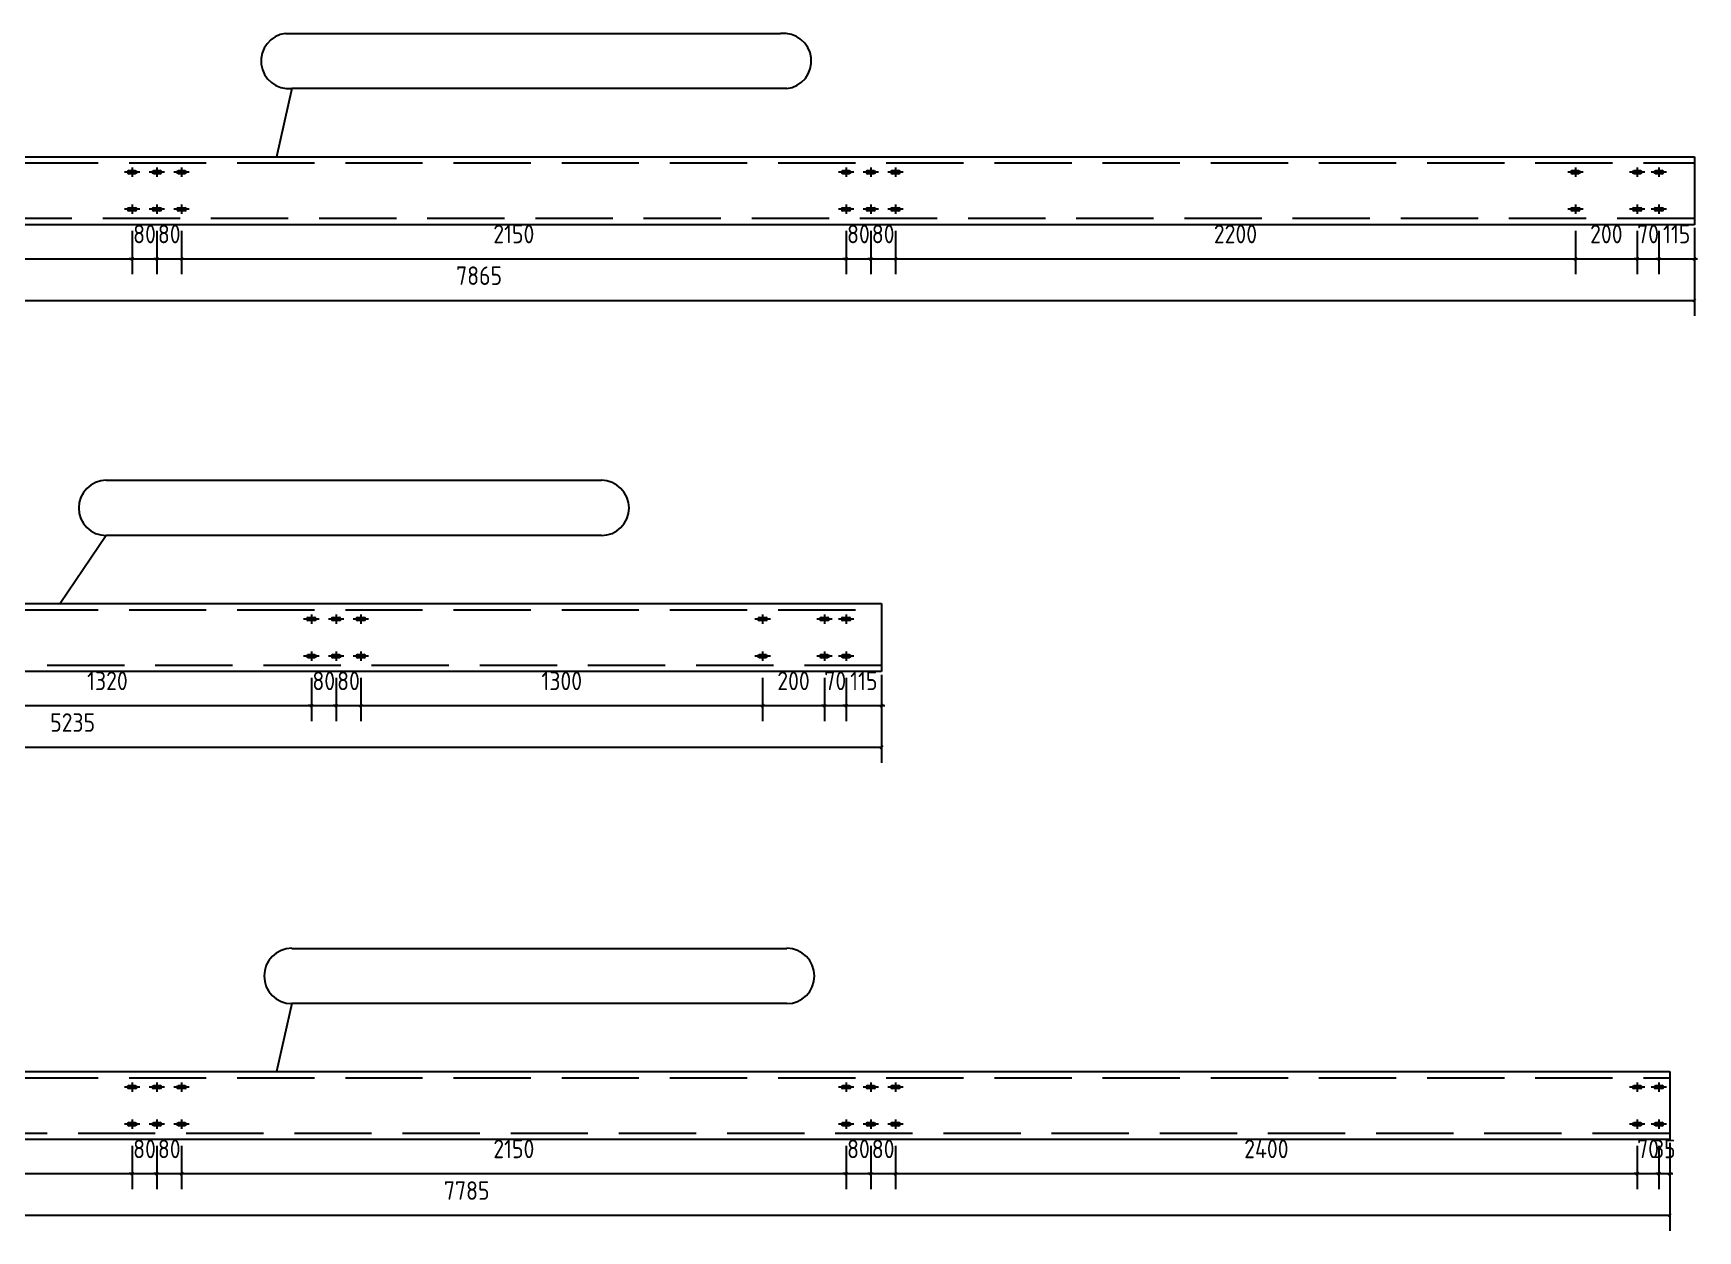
# Model space of a CAD drawing. Extents: x 533809 to 747315, y -17138 to 180511.
# Drawn here: x 643487 to 648873, y 58399 to 62274 of the extents above; entities that cross this region are included whole.
import ezdxf

# ---------------------------------------------------------------- set-up
doc = ezdxf.new("R2010")
doc.units = 0
doc.header["$LTSCALE"] = 1000
doc.header["$MEASUREMENT"] = 0
doc.linetypes.add('DASH', pattern=[0.35, 0.25, -0.1])
doc.layers.add('AXIS', color=3, linetype='Continuous')
doc.styles.get("Standard").update_dxf_attribs({"font": 'gbenor.shx', "bigfont": 'gbcbig.shx'})
doc.dimstyles.get("Standard").update_dxf_attribs({"dimscale": 100, "dimtxt": 3.5, "dimasz": 1, "dimexe": 2.5, "dimexo": 3, "dimgap": 1.5, "dimtad": 1, "dimdec": 0, "dimzin": 0, "dimdsep": 46, "dimtxsty": 'Standard', "dimblk": 'ARCHTICK', "dimcen": 0.09, "dimadec": 0, "dimazin": 0, "dimtfac": 1, "dimtdec": 0, "dimtix": 1, "dimtmove": 2, "dimatfit": 3, "dimfxl": 1, "dimtolj": 1, "dimtzin": 0, "dimarcsym": 0})

# ---------------------------------------------------------------- blocks, each defined once
blk = doc.blocks.new('_ArchTick')
at = {"color": 0, "linetype": 'ByBlock', "const_width": 0.4}
blk.add_lwpolyline([(-0.5, -0.5), (0.5, 0.5)], dxfattribs=at)
blk = doc.blocks.new('*D1714')
at = {"layer": 'AXIS', "color": 3, "lineweight": -2}
for p, q in [((641607.3, 61634.6), (641607.3, 61494.6)), ((643807.3, 61634.6), (643807.3, 61494.6)), ((641607.3, 61544.6), (643807.3, 61544.6))]:
    blk.add_line(p, q, dxfattribs=at)
at = {"layer": 'Defpoints', "color": 0}
for p in [(641607.3, 61644.6), (643807.3, 61644.6), (643807.3, 61544.6)]:
    blk.add_point(p, dxfattribs=at)
at = {"layer": 'AXIS', "color": 3, "lineweight": -2, "xscale": 10, "yscale": 10, "zscale": 10, "rotation": 180}
blk.add_blockref('_ArchTick', (641607.3, 61544.6), dxfattribs=at)
at = {"layer": 'AXIS', "color": 3, "lineweight": -2, "xscale": 10, "yscale": 10, "zscale": 10}
blk.add_blockref('_ArchTick', (643807.3, 61544.6), dxfattribs=at)
at = {"layer": 'AXIS', "color": 0, "insert": (642707.3, 61624.6), "char_height": 60, "attachment_point": 5}
blk.add_mtext('\\A1;2200', dxfattribs=at)
blk = doc.blocks.new('*D1715')
at = {"layer": 'AXIS', "color": 3, "lineweight": -2}
for p, q in [((643807.3, 61634.6), (643807.3, 61494.6)), ((643887.3, 61634.6), (643887.3, 61494.6)), ((643807.3, 61544.6), (643797.3, 61544.6)), ((643807.3, 61544.6), (643887.3, 61544.6)), ((643887.3, 61544.6), (643897.3, 61544.6))]:
    blk.add_line(p, q, dxfattribs=at)
at = {"layer": 'Defpoints', "color": 0}
for p in [(643807.3, 61644.6), (643887.3, 61644.6), (643887.3, 61544.6)]:
    blk.add_point(p, dxfattribs=at)
at = {"layer": 'AXIS', "color": 3, "lineweight": -2, "xscale": 10, "yscale": 10, "zscale": 10}
blk.add_blockref('_ArchTick', (643807.3, 61544.6), dxfattribs=at)
at = {"layer": 'AXIS', "color": 3, "lineweight": -2, "xscale": 10, "yscale": 10, "zscale": 10, "rotation": 180}
blk.add_blockref('_ArchTick', (643887.3, 61544.6), dxfattribs=at)
at = {"layer": 'AXIS', "color": 0, "insert": (643847.3, 61624.6), "char_height": 60, "attachment_point": 5}
blk.add_mtext('\\A1;80', dxfattribs=at)
blk = doc.blocks.new('*D1716')
at = {"layer": 'AXIS', "color": 3, "lineweight": -2}
for p, q in [((643887.3, 61634.6), (643887.3, 61494.6)), ((643967.3, 61634.6), (643967.3, 61494.6)), ((643887.3, 61544.6), (643877.3, 61544.6)), ((643887.3, 61544.6), (643967.3, 61544.6)), ((643967.3, 61544.6), (643977.3, 61544.6))]:
    blk.add_line(p, q, dxfattribs=at)
at = {"layer": 'Defpoints', "color": 0}
for p in [(643887.3, 61644.6), (643967.3, 61644.6), (643967.3, 61544.6)]:
    blk.add_point(p, dxfattribs=at)
at = {"layer": 'AXIS', "color": 3, "lineweight": -2, "xscale": 10, "yscale": 10, "zscale": 10}
blk.add_blockref('_ArchTick', (643887.3, 61544.6), dxfattribs=at)
at = {"layer": 'AXIS', "color": 3, "lineweight": -2, "xscale": 10, "yscale": 10, "zscale": 10, "rotation": 180}
blk.add_blockref('_ArchTick', (643967.3, 61544.6), dxfattribs=at)
at = {"layer": 'AXIS', "color": 0, "insert": (643927.3, 61624.6), "char_height": 60, "attachment_point": 5}
blk.add_mtext('\\A1;80', dxfattribs=at)
blk = doc.blocks.new('*D1717')
at = {"layer": 'AXIS', "color": 3, "lineweight": -2}
for p, q in [((643967.3, 61624.6), (643967.3, 61494.6)), ((646117.3, 61624.6), (646117.3, 61494.6)), ((643967.3, 61544.6), (646117.3, 61544.6))]:
    blk.add_line(p, q, dxfattribs=at)
at = {"layer": 'Defpoints', "color": 0}
for p in [(643967.3, 61634.6), (646117.3, 61634.6), (646117.3, 61544.6)]:
    blk.add_point(p, dxfattribs=at)
at = {"layer": 'AXIS', "color": 3, "lineweight": -2, "xscale": 10, "yscale": 10, "zscale": 10, "rotation": 180}
blk.add_blockref('_ArchTick', (643967.3, 61544.6), dxfattribs=at)
at = {"layer": 'AXIS', "color": 3, "lineweight": -2, "xscale": 10, "yscale": 10, "zscale": 10}
blk.add_blockref('_ArchTick', (646117.3, 61544.6), dxfattribs=at)
at = {"layer": 'AXIS', "color": 0, "insert": (645042.3, 61624.6), "char_height": 60, "attachment_point": 5}
blk.add_mtext('\\A1;2150', dxfattribs=at)
blk = doc.blocks.new('*D1718')
at = {"layer": 'AXIS', "color": 3, "lineweight": -2}
for p, q in [((646117.3, 61634.6), (646117.3, 61494.6)), ((646197.3, 61634.6), (646197.3, 61494.6)), ((646117.3, 61544.6), (646107.3, 61544.6)), ((646117.3, 61544.6), (646197.3, 61544.6)), ((646197.3, 61544.6), (646207.3, 61544.6))]:
    blk.add_line(p, q, dxfattribs=at)
at = {"layer": 'Defpoints', "color": 0}
for p in [(646117.3, 61644.6), (646197.3, 61644.6), (646197.3, 61544.6)]:
    blk.add_point(p, dxfattribs=at)
at = {"layer": 'AXIS', "color": 3, "lineweight": -2, "xscale": 10, "yscale": 10, "zscale": 10}
blk.add_blockref('_ArchTick', (646117.3, 61544.6), dxfattribs=at)
at = {"layer": 'AXIS', "color": 3, "lineweight": -2, "xscale": 10, "yscale": 10, "zscale": 10, "rotation": 180}
blk.add_blockref('_ArchTick', (646197.3, 61544.6), dxfattribs=at)
at = {"layer": 'AXIS', "color": 0, "insert": (646157.3, 61624.6), "char_height": 60, "attachment_point": 5}
blk.add_mtext('\\A1;80', dxfattribs=at)
blk = doc.blocks.new('*D1719')
at = {"layer": 'AXIS', "color": 3, "lineweight": -2}
for p, q in [((646197.3, 61634.6), (646197.3, 61494.6)), ((646277.3, 61634.6), (646277.3, 61494.6)), ((646197.3, 61544.6), (646187.3, 61544.6)), ((646197.3, 61544.6), (646277.3, 61544.6)), ((646277.3, 61544.6), (646287.3, 61544.6))]:
    blk.add_line(p, q, dxfattribs=at)
at = {"layer": 'Defpoints', "color": 0}
for p in [(646197.3, 61644.6), (646277.3, 61644.6), (646277.3, 61544.6)]:
    blk.add_point(p, dxfattribs=at)
at = {"layer": 'AXIS', "color": 3, "lineweight": -2, "xscale": 10, "yscale": 10, "zscale": 10}
blk.add_blockref('_ArchTick', (646197.3, 61544.6), dxfattribs=at)
at = {"layer": 'AXIS', "color": 3, "lineweight": -2, "xscale": 10, "yscale": 10, "zscale": 10, "rotation": 180}
blk.add_blockref('_ArchTick', (646277.3, 61544.6), dxfattribs=at)
at = {"layer": 'AXIS', "color": 0, "insert": (646237.3, 61624.6), "char_height": 60, "attachment_point": 5}
blk.add_mtext('\\A1;80', dxfattribs=at)
blk = doc.blocks.new('*D1720')
at = {"layer": 'AXIS', "color": 3, "lineweight": -2}
for p, q in [((646277.3, 61634.6), (646277.3, 61494.6)), ((648477.3, 61634.6), (648477.3, 61494.6)), ((646277.3, 61544.6), (648477.3, 61544.6))]:
    blk.add_line(p, q, dxfattribs=at)
at = {"layer": 'Defpoints', "color": 0}
for p in [(646277.3, 61644.6), (648477.3, 61644.6), (648477.3, 61544.6)]:
    blk.add_point(p, dxfattribs=at)
at = {"layer": 'AXIS', "color": 3, "lineweight": -2, "xscale": 10, "yscale": 10, "zscale": 10, "rotation": 180}
blk.add_blockref('_ArchTick', (646277.3, 61544.6), dxfattribs=at)
at = {"layer": 'AXIS', "color": 3, "lineweight": -2, "xscale": 10, "yscale": 10, "zscale": 10}
blk.add_blockref('_ArchTick', (648477.3, 61544.6), dxfattribs=at)
at = {"layer": 'AXIS', "color": 0, "insert": (647377.3, 61624.6), "char_height": 60, "attachment_point": 5}
blk.add_mtext('\\A1;2200', dxfattribs=at)
blk = doc.blocks.new('*D1721')
at = {"layer": 'AXIS', "color": 3, "lineweight": -2}
for p, q in [((648477.3, 61634.6), (648477.3, 61494.6)), ((648677.3, 61634.6), (648677.3, 61494.6)), ((648477.3, 61544.6), (648677.3, 61544.6))]:
    blk.add_line(p, q, dxfattribs=at)
at = {"layer": 'Defpoints', "color": 0}
for p in [(648477.3, 61644.6), (648677.3, 61644.6), (648677.3, 61544.6)]:
    blk.add_point(p, dxfattribs=at)
at = {"layer": 'AXIS', "color": 3, "lineweight": -2, "xscale": 10, "yscale": 10, "zscale": 10, "rotation": 180}
blk.add_blockref('_ArchTick', (648477.3, 61544.6), dxfattribs=at)
at = {"layer": 'AXIS', "color": 3, "lineweight": -2, "xscale": 10, "yscale": 10, "zscale": 10}
blk.add_blockref('_ArchTick', (648677.3, 61544.6), dxfattribs=at)
at = {"layer": 'AXIS', "color": 0, "insert": (648577.3, 61624.6), "char_height": 60, "attachment_point": 5}
blk.add_mtext('\\A1;200', dxfattribs=at)
blk = doc.blocks.new('*D1722')
at = {"layer": 'AXIS', "color": 3, "lineweight": -2}
for p, q in [((648677.3, 61634.6), (648677.3, 61494.6)), ((648747.3, 61634.6), (648747.3, 61494.6)), ((648677.3, 61544.6), (648667.3, 61544.6)), ((648677.3, 61544.6), (648747.3, 61544.6)), ((648747.3, 61544.6), (648757.3, 61544.6))]:
    blk.add_line(p, q, dxfattribs=at)
at = {"layer": 'Defpoints', "color": 0}
for p in [(648677.3, 61644.6), (648747.3, 61644.6), (648747.3, 61544.6)]:
    blk.add_point(p, dxfattribs=at)
at = {"layer": 'AXIS', "color": 3, "lineweight": -2, "xscale": 10, "yscale": 10, "zscale": 10}
blk.add_blockref('_ArchTick', (648677.3, 61544.6), dxfattribs=at)
at = {"layer": 'AXIS', "color": 3, "lineweight": -2, "xscale": 10, "yscale": 10, "zscale": 10, "rotation": 180}
blk.add_blockref('_ArchTick', (648747.3, 61544.6), dxfattribs=at)
at = {"layer": 'AXIS', "color": 0, "insert": (648712.3, 61624.6), "char_height": 60, "attachment_point": 5}
blk.add_mtext('\\A1;70', dxfattribs=at)
blk = doc.blocks.new('*D1723')
at = {"layer": 'AXIS', "color": 3, "lineweight": -2}
for p, q in [((648747.3, 61634.6), (648747.3, 61494.6)), ((648862.3, 61634.6), (648862.3, 61494.6)), ((648747.3, 61544.6), (648737.3, 61544.6)), ((648747.3, 61544.6), (648862.3, 61544.6)), ((648862.3, 61544.6), (648872.3, 61544.6))]:
    blk.add_line(p, q, dxfattribs=at)
at = {"layer": 'Defpoints', "color": 0}
for p in [(648747.3, 61644.6), (648862.3, 61644.6), (648862.3, 61544.6)]:
    blk.add_point(p, dxfattribs=at)
at = {"layer": 'AXIS', "color": 3, "lineweight": -2, "xscale": 10, "yscale": 10, "zscale": 10}
blk.add_blockref('_ArchTick', (648747.3, 61544.6), dxfattribs=at)
at = {"layer": 'AXIS', "color": 3, "lineweight": -2, "xscale": 10, "yscale": 10, "zscale": 10, "rotation": 180}
blk.add_blockref('_ArchTick', (648862.3, 61544.6), dxfattribs=at)
at = {"layer": 'AXIS', "color": 0, "insert": (648804.8, 61624.6), "char_height": 60, "attachment_point": 5}
blk.add_mtext('\\A1;115', dxfattribs=at)
blk = doc.blocks.new('*D1745')
at = {"layer": 'AXIS', "color": 3, "lineweight": -2}
for p, q in [((640997.3, 61644.6), (640997.3, 61359.8)), ((648862.3, 61644.6), (648862.3, 61359.8)), ((640997.3, 61409.8), (648862.3, 61409.8))]:
    blk.add_line(p, q, dxfattribs=at)
at = {"layer": 'Defpoints', "color": 0}
for p in [(640997.3, 61654.6), (648862.3, 61654.6), (648862.3, 61409.8)]:
    blk.add_point(p, dxfattribs=at)
at = {"layer": 'AXIS', "color": 3, "lineweight": -2, "xscale": 10, "yscale": 10, "zscale": 10, "rotation": 180}
blk.add_blockref('_ArchTick', (640997.3, 61409.8), dxfattribs=at)
at = {"layer": 'AXIS', "color": 3, "lineweight": -2, "xscale": 10, "yscale": 10, "zscale": 10}
blk.add_blockref('_ArchTick', (648862.3, 61409.8), dxfattribs=at)
at = {"layer": 'AXIS', "color": 0, "insert": (644929.8, 61489.8), "char_height": 60, "attachment_point": 5}
blk.add_mtext('\\A1;7865', dxfattribs=at)
blk = doc.blocks.new('*D1731')
at = {"layer": 'AXIS', "color": 3, "lineweight": -2}
for p, q in [((643067.3, 60178.2), (643067.3, 60048.2)), ((644387.3, 60178.2), (644387.3, 60048.2)), ((643067.3, 60098.2), (644387.3, 60098.2))]:
    blk.add_line(p, q, dxfattribs=at)
at = {"layer": 'Defpoints', "color": 0}
for p in [(643067.3, 60188.2), (644387.3, 60188.2), (644387.3, 60098.2)]:
    blk.add_point(p, dxfattribs=at)
at = {"layer": 'AXIS', "color": 3, "lineweight": -2, "xscale": 10, "yscale": 10, "zscale": 10, "rotation": 180}
blk.add_blockref('_ArchTick', (643067.3, 60098.2), dxfattribs=at)
at = {"layer": 'AXIS', "color": 3, "lineweight": -2, "xscale": 10, "yscale": 10, "zscale": 10}
blk.add_blockref('_ArchTick', (644387.3, 60098.2), dxfattribs=at)
at = {"layer": 'AXIS', "color": 0, "insert": (643727.3, 60178.2), "char_height": 60, "attachment_point": 5}
blk.add_mtext('\\A1;1320', dxfattribs=at)
blk = doc.blocks.new('*D1732')
at = {"layer": 'AXIS', "color": 3, "lineweight": -2}
for p, q in [((644387.3, 60188.2), (644387.3, 60048.2)), ((644467.3, 60188.2), (644467.3, 60048.2)), ((644387.3, 60098.2), (644377.3, 60098.2)), ((644387.3, 60098.2), (644467.3, 60098.2)), ((644467.3, 60098.2), (644477.3, 60098.2))]:
    blk.add_line(p, q, dxfattribs=at)
at = {"layer": 'Defpoints', "color": 0}
for p in [(644387.3, 60198.2), (644467.3, 60198.2), (644467.3, 60098.2)]:
    blk.add_point(p, dxfattribs=at)
at = {"layer": 'AXIS', "color": 3, "lineweight": -2, "xscale": 10, "yscale": 10, "zscale": 10}
blk.add_blockref('_ArchTick', (644387.3, 60098.2), dxfattribs=at)
at = {"layer": 'AXIS', "color": 3, "lineweight": -2, "xscale": 10, "yscale": 10, "zscale": 10, "rotation": 180}
blk.add_blockref('_ArchTick', (644467.3, 60098.2), dxfattribs=at)
at = {"layer": 'AXIS', "color": 0, "insert": (644427.3, 60178.2), "char_height": 60, "attachment_point": 5}
blk.add_mtext('\\A1;80', dxfattribs=at)
blk = doc.blocks.new('*D1733')
at = {"layer": 'AXIS', "color": 3, "lineweight": -2}
for p, q in [((644467.3, 60188.2), (644467.3, 60048.2)), ((644547.3, 60188.2), (644547.3, 60048.2)), ((644467.3, 60098.2), (644457.3, 60098.2)), ((644467.3, 60098.2), (644547.3, 60098.2)), ((644547.3, 60098.2), (644557.3, 60098.2))]:
    blk.add_line(p, q, dxfattribs=at)
at = {"layer": 'Defpoints', "color": 0}
for p in [(644467.3, 60198.2), (644547.3, 60198.2), (644547.3, 60098.2)]:
    blk.add_point(p, dxfattribs=at)
at = {"layer": 'AXIS', "color": 3, "lineweight": -2, "xscale": 10, "yscale": 10, "zscale": 10}
blk.add_blockref('_ArchTick', (644467.3, 60098.2), dxfattribs=at)
at = {"layer": 'AXIS', "color": 3, "lineweight": -2, "xscale": 10, "yscale": 10, "zscale": 10, "rotation": 180}
blk.add_blockref('_ArchTick', (644547.3, 60098.2), dxfattribs=at)
at = {"layer": 'AXIS', "color": 0, "insert": (644507.3, 60178.2), "char_height": 60, "attachment_point": 5}
blk.add_mtext('\\A1;80', dxfattribs=at)
blk = doc.blocks.new('*D1734')
at = {"layer": 'AXIS', "color": 3, "lineweight": -2}
for p, q in [((644547.3, 60188.2), (644547.3, 60048.2)), ((645847.3, 60188.2), (645847.3, 60048.2)), ((644547.3, 60098.2), (645847.3, 60098.2))]:
    blk.add_line(p, q, dxfattribs=at)
at = {"layer": 'Defpoints', "color": 0}
for p in [(644547.3, 60198.2), (645847.3, 60198.2), (645847.3, 60098.2)]:
    blk.add_point(p, dxfattribs=at)
at = {"layer": 'AXIS', "color": 3, "lineweight": -2, "xscale": 10, "yscale": 10, "zscale": 10, "rotation": 180}
blk.add_blockref('_ArchTick', (644547.3, 60098.2), dxfattribs=at)
at = {"layer": 'AXIS', "color": 3, "lineweight": -2, "xscale": 10, "yscale": 10, "zscale": 10}
blk.add_blockref('_ArchTick', (645847.3, 60098.2), dxfattribs=at)
at = {"layer": 'AXIS', "color": 0, "insert": (645197.3, 60178.2), "char_height": 60, "attachment_point": 5}
blk.add_mtext('\\A1;1300', dxfattribs=at)
blk = doc.blocks.new('*D1735')
at = {"layer": 'AXIS', "color": 3, "lineweight": -2}
for p, q in [((645847.3, 60188.2), (645847.3, 60048.2)), ((646047.3, 60188.2), (646047.3, 60048.2)), ((645847.3, 60098.2), (646047.3, 60098.2))]:
    blk.add_line(p, q, dxfattribs=at)
at = {"layer": 'Defpoints', "color": 0}
for p in [(645847.3, 60198.2), (646047.3, 60198.2), (646047.3, 60098.2)]:
    blk.add_point(p, dxfattribs=at)
at = {"layer": 'AXIS', "color": 3, "lineweight": -2, "xscale": 10, "yscale": 10, "zscale": 10, "rotation": 180}
blk.add_blockref('_ArchTick', (645847.3, 60098.2), dxfattribs=at)
at = {"layer": 'AXIS', "color": 3, "lineweight": -2, "xscale": 10, "yscale": 10, "zscale": 10}
blk.add_blockref('_ArchTick', (646047.3, 60098.2), dxfattribs=at)
at = {"layer": 'AXIS', "color": 0, "insert": (645947.3, 60178.2), "char_height": 60, "attachment_point": 5}
blk.add_mtext('\\A1;200', dxfattribs=at)
blk = doc.blocks.new('*D1736')
at = {"layer": 'AXIS', "color": 3, "lineweight": -2}
for p, q in [((646047.3, 60188.2), (646047.3, 60048.2)), ((646117.3, 60188.2), (646117.3, 60048.2)), ((646047.3, 60098.2), (646037.3, 60098.2)), ((646047.3, 60098.2), (646117.3, 60098.2)), ((646117.3, 60098.2), (646127.3, 60098.2))]:
    blk.add_line(p, q, dxfattribs=at)
at = {"layer": 'Defpoints', "color": 0}
for p in [(646047.3, 60198.2), (646117.3, 60198.2), (646117.3, 60098.2)]:
    blk.add_point(p, dxfattribs=at)
at = {"layer": 'AXIS', "color": 3, "lineweight": -2, "xscale": 10, "yscale": 10, "zscale": 10}
blk.add_blockref('_ArchTick', (646047.3, 60098.2), dxfattribs=at)
at = {"layer": 'AXIS', "color": 3, "lineweight": -2, "xscale": 10, "yscale": 10, "zscale": 10, "rotation": 180}
blk.add_blockref('_ArchTick', (646117.3, 60098.2), dxfattribs=at)
at = {"layer": 'AXIS', "color": 0, "insert": (646082.3, 60178.2), "char_height": 60, "attachment_point": 5}
blk.add_mtext('\\A1;70', dxfattribs=at)
blk = doc.blocks.new('*D1737')
at = {"layer": 'AXIS', "color": 3, "lineweight": -2}
for p, q in [((646117.3, 60188.2), (646117.3, 60048.2)), ((646232.3, 60188.2), (646232.3, 60048.2)), ((646117.3, 60098.2), (646107.3, 60098.2)), ((646117.3, 60098.2), (646232.3, 60098.2)), ((646232.3, 60098.2), (646242.3, 60098.2))]:
    blk.add_line(p, q, dxfattribs=at)
at = {"layer": 'Defpoints', "color": 0}
for p in [(646117.3, 60198.2), (646232.3, 60198.2), (646232.3, 60098.2)]:
    blk.add_point(p, dxfattribs=at)
at = {"layer": 'AXIS', "color": 3, "lineweight": -2, "xscale": 10, "yscale": 10, "zscale": 10}
blk.add_blockref('_ArchTick', (646117.3, 60098.2), dxfattribs=at)
at = {"layer": 'AXIS', "color": 3, "lineweight": -2, "xscale": 10, "yscale": 10, "zscale": 10, "rotation": 180}
blk.add_blockref('_ArchTick', (646232.3, 60098.2), dxfattribs=at)
at = {"layer": 'AXIS', "color": 0, "insert": (646174.8, 60178.2), "char_height": 60, "attachment_point": 5}
blk.add_mtext('\\A1;115', dxfattribs=at)
blk = doc.blocks.new('*D1743')
at = {"layer": 'AXIS', "color": 3, "lineweight": -2}
for p, q in [((640997.3, 60198.2), (640997.3, 59913.4)), ((646232.3, 60198.2), (646232.3, 59913.4)), ((640997.3, 59963.4), (646232.3, 59963.4))]:
    blk.add_line(p, q, dxfattribs=at)
at = {"layer": 'Defpoints', "color": 0}
for p in [(640997.3, 60208.2), (646232.3, 60208.2), (646232.3, 59963.4)]:
    blk.add_point(p, dxfattribs=at)
at = {"layer": 'AXIS', "color": 3, "lineweight": -2, "xscale": 10, "yscale": 10, "zscale": 10, "rotation": 180}
blk.add_blockref('_ArchTick', (640997.3, 59963.4), dxfattribs=at)
at = {"layer": 'AXIS', "color": 3, "lineweight": -2, "xscale": 10, "yscale": 10, "zscale": 10}
blk.add_blockref('_ArchTick', (646232.3, 59963.4), dxfattribs=at)
at = {"layer": 'AXIS', "color": 0, "insert": (643614.8, 60043.4), "char_height": 60, "attachment_point": 5}
blk.add_mtext('\\A1;5235', dxfattribs=at)
blk = doc.blocks.new('*D1892')
at = {"layer": 'AXIS', "color": 3, "lineweight": -2}
for p, q in [((641167.3, 58673.4), (641167.3, 58533.4)), ((643807.3, 58673.4), (643807.3, 58533.4)), ((641167.3, 58583.4), (643807.3, 58583.4))]:
    blk.add_line(p, q, dxfattribs=at)
at = {"layer": 'Defpoints', "color": 0}
for p in [(641167.3, 58683.4), (643807.3, 58683.4), (643807.3, 58583.4)]:
    blk.add_point(p, dxfattribs=at)
at = {"layer": 'AXIS', "color": 3, "lineweight": -2, "xscale": 10, "yscale": 10, "zscale": 10, "rotation": 180}
blk.add_blockref('_ArchTick', (641167.3, 58583.4), dxfattribs=at)
at = {"layer": 'AXIS', "color": 3, "lineweight": -2, "xscale": 10, "yscale": 10, "zscale": 10}
blk.add_blockref('_ArchTick', (643807.3, 58583.4), dxfattribs=at)
at = {"layer": 'AXIS', "color": 0, "insert": (642487.3, 58663.4), "char_height": 60, "attachment_point": 5}
blk.add_mtext('\\A1;2640', dxfattribs=at)
blk = doc.blocks.new('*D1893')
at = {"layer": 'AXIS', "color": 3, "lineweight": -2}
for p, q in [((643807.3, 58673.4), (643807.3, 58533.4)), ((643887.3, 58673.4), (643887.3, 58533.4)), ((643807.3, 58583.4), (643797.3, 58583.4)), ((643807.3, 58583.4), (643887.3, 58583.4)), ((643887.3, 58583.4), (643897.3, 58583.4))]:
    blk.add_line(p, q, dxfattribs=at)
at = {"layer": 'Defpoints', "color": 0}
for p in [(643807.3, 58683.4), (643887.3, 58683.4), (643887.3, 58583.4)]:
    blk.add_point(p, dxfattribs=at)
at = {"layer": 'AXIS', "color": 3, "lineweight": -2, "xscale": 10, "yscale": 10, "zscale": 10}
blk.add_blockref('_ArchTick', (643807.3, 58583.4), dxfattribs=at)
at = {"layer": 'AXIS', "color": 3, "lineweight": -2, "xscale": 10, "yscale": 10, "zscale": 10, "rotation": 180}
blk.add_blockref('_ArchTick', (643887.3, 58583.4), dxfattribs=at)
at = {"layer": 'AXIS', "color": 0, "insert": (643847.3, 58663.4), "char_height": 60, "attachment_point": 5}
blk.add_mtext('\\A1;80', dxfattribs=at)
blk = doc.blocks.new('*D1894')
at = {"layer": 'AXIS', "color": 3, "lineweight": -2}
for p, q in [((643887.3, 58673.4), (643887.3, 58533.4)), ((643967.3, 58673.4), (643967.3, 58533.4)), ((643887.3, 58583.4), (643877.3, 58583.4)), ((643887.3, 58583.4), (643967.3, 58583.4)), ((643967.3, 58583.4), (643977.3, 58583.4))]:
    blk.add_line(p, q, dxfattribs=at)
at = {"layer": 'Defpoints', "color": 0}
for p in [(643887.3, 58683.4), (643967.3, 58683.4), (643967.3, 58583.4)]:
    blk.add_point(p, dxfattribs=at)
at = {"layer": 'AXIS', "color": 3, "lineweight": -2, "xscale": 10, "yscale": 10, "zscale": 10}
blk.add_blockref('_ArchTick', (643887.3, 58583.4), dxfattribs=at)
at = {"layer": 'AXIS', "color": 3, "lineweight": -2, "xscale": 10, "yscale": 10, "zscale": 10, "rotation": 180}
blk.add_blockref('_ArchTick', (643967.3, 58583.4), dxfattribs=at)
at = {"layer": 'AXIS', "color": 0, "insert": (643927.3, 58663.4), "char_height": 60, "attachment_point": 5}
blk.add_mtext('\\A1;80', dxfattribs=at)
blk = doc.blocks.new('*D1895')
at = {"layer": 'AXIS', "color": 3, "lineweight": -2}
for p, q in [((643967.3, 58663.4), (643967.3, 58533.4)), ((646117.3, 58663.4), (646117.3, 58533.4)), ((643967.3, 58583.4), (646117.3, 58583.4))]:
    blk.add_line(p, q, dxfattribs=at)
at = {"layer": 'Defpoints', "color": 0}
for p in [(643967.3, 58673.4), (646117.3, 58673.4), (646117.3, 58583.4)]:
    blk.add_point(p, dxfattribs=at)
at = {"layer": 'AXIS', "color": 3, "lineweight": -2, "xscale": 10, "yscale": 10, "zscale": 10, "rotation": 180}
blk.add_blockref('_ArchTick', (643967.3, 58583.4), dxfattribs=at)
at = {"layer": 'AXIS', "color": 3, "lineweight": -2, "xscale": 10, "yscale": 10, "zscale": 10}
blk.add_blockref('_ArchTick', (646117.3, 58583.4), dxfattribs=at)
at = {"layer": 'AXIS', "color": 0, "insert": (645042.3, 58663.4), "char_height": 60, "attachment_point": 5}
blk.add_mtext('\\A1;2150', dxfattribs=at)
blk = doc.blocks.new('*D1896')
at = {"layer": 'AXIS', "color": 3, "lineweight": -2}
for p, q in [((646117.3, 58673.4), (646117.3, 58533.4)), ((646197.3, 58673.4), (646197.3, 58533.4)), ((646117.3, 58583.4), (646107.3, 58583.4)), ((646117.3, 58583.4), (646197.3, 58583.4)), ((646197.3, 58583.4), (646207.3, 58583.4))]:
    blk.add_line(p, q, dxfattribs=at)
at = {"layer": 'Defpoints', "color": 0}
for p in [(646117.3, 58683.4), (646197.3, 58683.4), (646197.3, 58583.4)]:
    blk.add_point(p, dxfattribs=at)
at = {"layer": 'AXIS', "color": 3, "lineweight": -2, "xscale": 10, "yscale": 10, "zscale": 10}
blk.add_blockref('_ArchTick', (646117.3, 58583.4), dxfattribs=at)
at = {"layer": 'AXIS', "color": 3, "lineweight": -2, "xscale": 10, "yscale": 10, "zscale": 10, "rotation": 180}
blk.add_blockref('_ArchTick', (646197.3, 58583.4), dxfattribs=at)
at = {"layer": 'AXIS', "color": 0, "insert": (646157.3, 58663.4), "char_height": 60, "attachment_point": 5}
blk.add_mtext('\\A1;80', dxfattribs=at)
blk = doc.blocks.new('*D1897')
at = {"layer": 'AXIS', "color": 3, "lineweight": -2}
for p, q in [((646197.3, 58673.4), (646197.3, 58533.4)), ((646277.3, 58673.4), (646277.3, 58533.4)), ((646197.3, 58583.4), (646187.3, 58583.4)), ((646197.3, 58583.4), (646277.3, 58583.4)), ((646277.3, 58583.4), (646287.3, 58583.4))]:
    blk.add_line(p, q, dxfattribs=at)
at = {"layer": 'Defpoints', "color": 0}
for p in [(646197.3, 58683.4), (646277.3, 58683.4), (646277.3, 58583.4)]:
    blk.add_point(p, dxfattribs=at)
at = {"layer": 'AXIS', "color": 3, "lineweight": -2, "xscale": 10, "yscale": 10, "zscale": 10}
blk.add_blockref('_ArchTick', (646197.3, 58583.4), dxfattribs=at)
at = {"layer": 'AXIS', "color": 3, "lineweight": -2, "xscale": 10, "yscale": 10, "zscale": 10, "rotation": 180}
blk.add_blockref('_ArchTick', (646277.3, 58583.4), dxfattribs=at)
at = {"layer": 'AXIS', "color": 0, "insert": (646237.3, 58663.4), "char_height": 60, "attachment_point": 5}
blk.add_mtext('\\A1;80', dxfattribs=at)
blk = doc.blocks.new('*D1898')
at = {"layer": 'AXIS', "color": 3, "lineweight": -2}
for p, q in [((646277.3, 58673.4), (646277.3, 58533.4)), ((648677.3, 58673.4), (648677.3, 58533.4)), ((646277.3, 58583.4), (648677.3, 58583.4))]:
    blk.add_line(p, q, dxfattribs=at)
at = {"layer": 'Defpoints', "color": 0}
for p in [(646277.3, 58683.4), (648677.3, 58683.4), (648677.3, 58583.4)]:
    blk.add_point(p, dxfattribs=at)
at = {"layer": 'AXIS', "color": 3, "lineweight": -2, "xscale": 10, "yscale": 10, "zscale": 10, "rotation": 180}
blk.add_blockref('_ArchTick', (646277.3, 58583.4), dxfattribs=at)
at = {"layer": 'AXIS', "color": 3, "lineweight": -2, "xscale": 10, "yscale": 10, "zscale": 10}
blk.add_blockref('_ArchTick', (648677.3, 58583.4), dxfattribs=at)
at = {"layer": 'AXIS', "color": 0, "insert": (647477.3, 58663.4), "char_height": 60, "attachment_point": 5}
blk.add_mtext('\\A1;2400', dxfattribs=at)
blk = doc.blocks.new('*D1899')
at = {"layer": 'AXIS', "color": 3, "lineweight": -2}
for p, q in [((648677.3, 58673.4), (648677.3, 58533.4)), ((648747.3, 58673.4), (648747.3, 58533.4)), ((648677.3, 58583.4), (648667.3, 58583.4)), ((648677.3, 58583.4), (648747.3, 58583.4)), ((648747.3, 58583.4), (648757.3, 58583.4))]:
    blk.add_line(p, q, dxfattribs=at)
at = {"layer": 'Defpoints', "color": 0}
for p in [(648677.3, 58683.4), (648747.3, 58683.4), (648747.3, 58583.4)]:
    blk.add_point(p, dxfattribs=at)
at = {"layer": 'AXIS', "color": 3, "lineweight": -2, "xscale": 10, "yscale": 10, "zscale": 10}
blk.add_blockref('_ArchTick', (648677.3, 58583.4), dxfattribs=at)
at = {"layer": 'AXIS', "color": 3, "lineweight": -2, "xscale": 10, "yscale": 10, "zscale": 10, "rotation": 180}
blk.add_blockref('_ArchTick', (648747.3, 58583.4), dxfattribs=at)
at = {"layer": 'AXIS', "color": 0, "insert": (648712.3, 58663.4), "char_height": 60, "attachment_point": 5}
blk.add_mtext('\\A1;70', dxfattribs=at)
blk = doc.blocks.new('*D1900')
at = {"layer": 'AXIS', "color": 3, "lineweight": -2}
for p, q in [((648747.3, 58673.4), (648747.3, 58533.4)), ((648782.3, 58673.4), (648782.3, 58533.4)), ((648747.3, 58583.4), (648737.3, 58583.4)), ((648747.3, 58583.4), (648782.3, 58583.4)), ((648782.3, 58583.4), (648792.3, 58583.4))]:
    blk.add_line(p, q, dxfattribs=at)
at = {"layer": 'Defpoints', "color": 0}
for p in [(648747.3, 58683.4), (648782.3, 58683.4), (648782.3, 58583.4)]:
    blk.add_point(p, dxfattribs=at)
at = {"layer": 'AXIS', "color": 3, "lineweight": -2, "xscale": 10, "yscale": 10, "zscale": 10}
blk.add_blockref('_ArchTick', (648747.3, 58583.4), dxfattribs=at)
at = {"layer": 'AXIS', "color": 3, "lineweight": -2, "xscale": 10, "yscale": 10, "zscale": 10, "rotation": 180}
blk.add_blockref('_ArchTick', (648782.3, 58583.4), dxfattribs=at)
at = {"layer": 'AXIS', "color": 0, "insert": (648764.8, 58663.4), "char_height": 60, "attachment_point": 5}
blk.add_mtext('\\A1;35', dxfattribs=at)
blk = doc.blocks.new('*D1904')
at = {"layer": 'AXIS', "color": 3, "lineweight": -2}
for p, q in [((640997.3, 58683.4), (640997.3, 58398.6)), ((648782.3, 58683.4), (648782.3, 58398.6)), ((640997.3, 58448.6), (648782.3, 58448.6))]:
    blk.add_line(p, q, dxfattribs=at)
at = {"layer": 'Defpoints', "color": 0}
for p in [(640997.3, 58693.4), (648782.3, 58693.4), (648782.3, 58448.6)]:
    blk.add_point(p, dxfattribs=at)
at = {"layer": 'AXIS', "color": 3, "lineweight": -2, "xscale": 10, "yscale": 10, "zscale": 10, "rotation": 180}
blk.add_blockref('_ArchTick', (640997.3, 58448.6), dxfattribs=at)
at = {"layer": 'AXIS', "color": 3, "lineweight": -2, "xscale": 10, "yscale": 10, "zscale": 10}
blk.add_blockref('_ArchTick', (648782.3, 58448.6), dxfattribs=at)
at = {"layer": 'AXIS', "color": 0, "insert": (644889.8, 58528.6), "char_height": 60, "attachment_point": 5}
blk.add_mtext('\\A1;7785', dxfattribs=at)

msp = doc.modelspace()

# ---------------------------------------------------------------- linework, layer by layer
for p, q in [((644323.8, 62095), (644274.7, 61874.6)), ((640997.3, 61874.6), (648862.3, 61874.6)), ((643797.3, 61829.6), (643817.3, 61829.6)), ((643807.3, 61839.6), (643807.3, 61809.6)), ((643877.3, 61829.6), (643897.3, 61829.6)), ((643887.3, 61839.6), (643887.3, 61809.6)), ((643957.3, 61829.6), (643977.3, 61829.6)), ((643967.3, 61839.6), (643967.3, 61809.6)), ((646107.3, 61829.6), (646127.3, 61829.6)), ((646117.3, 61839.6), (646117.3, 61809.6)), ((646187.3, 61829.6), (646207.3, 61829.6)), ((646197.3, 61839.6), (646197.3, 61809.6)), ((646267.3, 61829.6), (646287.3, 61829.6)), ((646277.3, 61839.6), (646277.3, 61809.6)), ((648467.3, 61829.6), (648487.3, 61829.6)), ((648477.3, 61839.6), (648477.3, 61809.6)), ((648667.3, 61829.6), (648687.3, 61829.6)), ((648677.3, 61839.6), (648677.3, 61809.6)), ((648737.3, 61829.6), (648757.3, 61829.6)), ((648747.3, 61839.6), (648747.3, 61809.6)), ((648862.3, 61874.6), (648862.3, 61654.6)), ((643832.3, 61824.6), (643782.3, 61824.6)), ((643817.3, 61819.6), (643797.3, 61819.6)), ((643912.3, 61824.6), (643862.3, 61824.6)), ((643897.3, 61819.6), (643877.3, 61819.6)), ((643992.3, 61824.6), (643942.3, 61824.6)), ((643977.3, 61819.6), (643957.3, 61819.6)), ((646142.3, 61824.6), (646092.3, 61824.6)), ((646127.3, 61819.6), (646107.3, 61819.6)), ((646222.3, 61824.6), (646172.3, 61824.6)), ((646207.3, 61819.6), (646187.3, 61819.6)), ((646302.3, 61824.6), (646252.3, 61824.6)), ((646287.3, 61819.6), (646267.3, 61819.6)), ((648502.3, 61824.6), (648452.3, 61824.6)), ((648487.3, 61819.6), (648467.3, 61819.6)), ((648702.3, 61824.6), (648652.3, 61824.6)), ((648687.3, 61819.6), (648667.3, 61819.6)), ((648772.3, 61824.6), (648722.3, 61824.6)), ((648757.3, 61819.6), (648737.3, 61819.6)), ((643807.3, 61719.6), (643807.3, 61689.6)), ((643887.3, 61719.6), (643887.3, 61689.6)), ((643967.3, 61719.6), (643967.3, 61689.6)), ((646117.3, 61719.6), (646117.3, 61689.6)), ((646197.3, 61719.6), (646197.3, 61689.6)), ((646277.3, 61719.6), (646277.3, 61689.6)), ((648477.3, 61719.6), (648477.3, 61689.6)), ((648677.3, 61719.6), (648677.3, 61689.6)), ((648747.3, 61719.6), (648747.3, 61689.6)), ((643832.3, 61704.6), (643782.3, 61704.6)), ((643797.3, 61709.6), (643817.3, 61709.6)), ((643817.3, 61699.6), (643797.3, 61699.6)), ((643912.3, 61704.6), (643862.3, 61704.6)), ((643877.3, 61709.6), (643897.3, 61709.6)), ((643897.3, 61699.6), (643877.3, 61699.6)), ((643992.3, 61704.6), (643942.3, 61704.6)), ((643957.3, 61709.6), (643977.3, 61709.6)), ((643977.3, 61699.6), (643957.3, 61699.6)), ((646142.3, 61704.6), (646092.3, 61704.6)), ((646107.3, 61709.6), (646127.3, 61709.6)), ((646127.3, 61699.6), (646107.3, 61699.6)), ((646222.3, 61704.6), (646172.3, 61704.6)), ((646187.3, 61709.6), (646207.3, 61709.6)), ((646207.3, 61699.6), (646187.3, 61699.6)), ((646302.3, 61704.6), (646252.3, 61704.6)), ((646267.3, 61709.6), (646287.3, 61709.6)), ((646287.3, 61699.6), (646267.3, 61699.6)), ((648502.3, 61704.6), (648452.3, 61704.6)), ((648467.3, 61709.6), (648487.3, 61709.6)), ((648487.3, 61699.6), (648467.3, 61699.6)), ((648702.3, 61704.6), (648652.3, 61704.6)), ((648667.3, 61709.6), (648687.3, 61709.6)), ((648687.3, 61699.6), (648667.3, 61699.6)), ((648772.3, 61704.6), (648722.3, 61704.6)), ((648737.3, 61709.6), (648757.3, 61709.6)), ((648757.3, 61699.6), (648737.3, 61699.6)), ((648862.3, 61654.6), (640997.3, 61654.6)), ((643723.8, 60648.6), (643574.7, 60428.2)), ((640997.3, 60428.2), (646232.3, 60428.2)), ((646232.3, 60428.2), (646232.3, 60208.2)), ((644412.3, 60378.2), (644362.3, 60378.2)), ((644377.3, 60383.2), (644397.3, 60383.2)), ((644397.3, 60373.2), (644377.3, 60373.2)), ((644387.3, 60393.2), (644387.3, 60363.2)), ((644492.3, 60378.2), (644442.3, 60378.2)), ((644457.3, 60383.2), (644477.3, 60383.2)), ((644477.3, 60373.2), (644457.3, 60373.2)), ((644467.3, 60393.2), (644467.3, 60363.2)), ((644572.3, 60378.2), (644522.3, 60378.2)), ((644537.3, 60383.2), (644557.3, 60383.2)), ((644557.3, 60373.2), (644537.3, 60373.2)), ((644547.3, 60393.2), (644547.3, 60363.2)), ((645872.3, 60378.2), (645822.3, 60378.2)), ((645837.3, 60383.2), (645857.3, 60383.2)), ((645857.3, 60373.2), (645837.3, 60373.2)), ((645847.3, 60393.2), (645847.3, 60363.2)), ((646072.3, 60378.2), (646022.3, 60378.2)), ((646037.3, 60383.2), (646057.3, 60383.2)), ((646057.3, 60373.2), (646037.3, 60373.2)), ((646047.3, 60393.2), (646047.3, 60363.2)), ((646142.3, 60378.2), (646092.3, 60378.2)), ((646107.3, 60383.2), (646127.3, 60383.2)), ((646127.3, 60373.2), (646107.3, 60373.2)), ((646117.3, 60393.2), (646117.3, 60363.2)), ((644387.3, 60273.2), (644387.3, 60243.2)), ((644467.3, 60273.2), (644467.3, 60243.2)), ((644547.3, 60273.2), (644547.3, 60243.2)), ((645847.3, 60273.2), (645847.3, 60243.2)), ((646047.3, 60273.2), (646047.3, 60243.2)), ((646117.3, 60273.2), (646117.3, 60243.2)), ((644412.3, 60258.2), (644362.3, 60258.2)), ((644377.3, 60263.2), (644397.3, 60263.2)), ((644397.3, 60253.2), (644377.3, 60253.2)), ((644492.3, 60258.2), (644442.3, 60258.2)), ((644457.3, 60263.2), (644477.3, 60263.2)), ((644477.3, 60253.2), (644457.3, 60253.2)), ((644572.3, 60258.2), (644522.3, 60258.2)), ((644537.3, 60263.2), (644557.3, 60263.2)), ((644557.3, 60253.2), (644537.3, 60253.2)), ((645872.3, 60258.2), (645822.3, 60258.2)), ((645837.3, 60263.2), (645857.3, 60263.2)), ((645857.3, 60253.2), (645837.3, 60253.2)), ((646072.3, 60258.2), (646022.3, 60258.2)), ((646037.3, 60263.2), (646057.3, 60263.2)), ((646057.3, 60253.2), (646037.3, 60253.2)), ((646142.3, 60258.2), (646092.3, 60258.2)), ((646107.3, 60263.2), (646127.3, 60263.2)), ((646127.3, 60253.2), (646107.3, 60253.2)), ((646232.3, 60208.2), (640997.3, 60208.2)), ((644323.8, 59133.8), (644274.7, 58913.4)), ((640997.3, 58913.4), (648782.3, 58913.4)), ((643832.3, 58863.4), (643782.3, 58863.4)), ((643797.3, 58868.4), (643817.3, 58868.4)), ((643807.3, 58878.4), (643807.3, 58848.4)), ((643912.3, 58863.4), (643862.3, 58863.4)), ((643877.3, 58868.4), (643897.3, 58868.4)), ((643887.3, 58878.4), (643887.3, 58848.4)), ((643992.3, 58863.4), (643942.3, 58863.4)), ((643957.3, 58868.4), (643977.3, 58868.4)), ((643967.3, 58878.4), (643967.3, 58848.4)), ((646142.3, 58863.4), (646092.3, 58863.4)), ((646107.3, 58868.4), (646127.3, 58868.4)), ((646117.3, 58878.4), (646117.3, 58848.4)), ((646222.3, 58863.4), (646172.3, 58863.4)), ((646187.3, 58868.4), (646207.3, 58868.4)), ((646197.3, 58878.4), (646197.3, 58848.4)), ((646302.3, 58863.4), (646252.3, 58863.4)), ((646267.3, 58868.4), (646287.3, 58868.4)), ((646277.3, 58878.4), (646277.3, 58848.4)), ((648702.3, 58863.4), (648652.3, 58863.4)), ((648667.3, 58868.4), (648687.3, 58868.4)), ((648677.3, 58878.4), (648677.3, 58848.4)), ((648772.3, 58863.4), (648722.3, 58863.4)), ((648737.3, 58868.4), (648757.3, 58868.4)), ((648747.3, 58878.4), (648747.3, 58848.4)), ((648782.3, 58913.4), (648782.3, 58693.4)), ((643817.3, 58858.4), (643797.3, 58858.4)), ((643897.3, 58858.4), (643877.3, 58858.4)), ((643977.3, 58858.4), (643957.3, 58858.4)), ((646127.3, 58858.4), (646107.3, 58858.4)), ((646207.3, 58858.4), (646187.3, 58858.4)), ((646287.3, 58858.4), (646267.3, 58858.4)), ((648687.3, 58858.4), (648667.3, 58858.4)), ((648757.3, 58858.4), (648737.3, 58858.4)), ((643807.3, 58758.4), (643807.3, 58728.4)), ((643887.3, 58758.4), (643887.3, 58728.4)), ((643967.3, 58758.4), (643967.3, 58728.4)), ((646117.3, 58758.4), (646117.3, 58728.4)), ((646197.3, 58758.4), (646197.3, 58728.4)), ((646277.3, 58758.4), (646277.3, 58728.4)), ((648677.3, 58758.4), (648677.3, 58728.4)), ((648747.3, 58758.4), (648747.3, 58728.4)), ((643832.3, 58743.4), (643782.3, 58743.4)), ((643797.3, 58748.4), (643817.3, 58748.4)), ((643817.3, 58738.4), (643797.3, 58738.4)), ((643912.3, 58743.4), (643862.3, 58743.4)), ((643877.3, 58748.4), (643897.3, 58748.4)), ((643897.3, 58738.4), (643877.3, 58738.4)), ((643992.3, 58743.4), (643942.3, 58743.4)), ((643957.3, 58748.4), (643977.3, 58748.4)), ((643977.3, 58738.4), (643957.3, 58738.4)), ((646142.3, 58743.4), (646092.3, 58743.4)), ((646107.3, 58748.4), (646127.3, 58748.4)), ((646127.3, 58738.4), (646107.3, 58738.4)), ((646222.3, 58743.4), (646172.3, 58743.4)), ((646187.3, 58748.4), (646207.3, 58748.4)), ((646207.3, 58738.4), (646187.3, 58738.4)), ((646302.3, 58743.4), (646252.3, 58743.4)), ((646267.3, 58748.4), (646287.3, 58748.4)), ((646287.3, 58738.4), (646267.3, 58738.4)), ((648702.3, 58743.4), (648652.3, 58743.4)), ((648667.3, 58748.4), (648687.3, 58748.4)), ((648687.3, 58738.4), (648667.3, 58738.4)), ((648772.3, 58743.4), (648722.3, 58743.4)), ((648737.3, 58748.4), (648757.3, 58748.4)), ((648757.3, 58738.4), (648737.3, 58738.4)), ((648782.3, 58693.4), (640997.3, 58693.4))]:
    msp.add_line(p, q)
at = {"linetype": 'DASH'}
for p, q in [((640997.3, 61854.6), (648862.3, 61854.6)), ((648862.3, 61674.6), (640997.3, 61674.6)), ((640997.3, 60408.2), (646232.3, 60408.2)), ((646232.3, 60228.2), (640997.3, 60228.2)), ((640997.3, 58893.4), (648782.3, 58893.4)), ((648782.3, 58713.4), (640997.3, 58713.4))]:
    msp.add_line(p, q, dxfattribs=at)
for points in [[(644303.8, 62273.8), (645905.7, 62273.8)], [(645925.7, 62095), (644323.8, 62095)], [(643723.8, 60827.4), (645325.7, 60827.4)], [(645325.7, 60648.6), (643723.8, 60648.6)], [(644323.8, 59312.5), (645925.7, 59312.5)], [(645925.7, 59133.8), (644323.8, 59133.8)]]:
    msp.add_lwpolyline(points)
for centre, radius, start, end in [((644314.4, 62184.5), 89.9, 96.7407, 276.0278), ((645915.1, 62184.3), 89.9, 276.7407, 96.0278), ((643797.3, 61824.6), 5, 90, 270), ((643817.3, 61824.6), 5, 270, 90), ((643877.3, 61824.6), 5, 90, 270), ((643897.3, 61824.6), 5, 270, 90), ((643957.3, 61824.6), 5, 90, 270), ((643977.3, 61824.6), 5, 270, 90), ((646107.3, 61824.6), 5, 90, 270), ((646127.3, 61824.6), 5, 270, 90), ((646187.3, 61824.6), 5, 90, 270), ((646207.3, 61824.6), 5, 270, 90), ((646267.3, 61824.6), 5, 90, 270), ((646287.3, 61824.6), 5, 270, 90), ((648467.3, 61824.6), 5, 90, 270), ((648487.3, 61824.6), 5, 270, 90), ((648667.3, 61824.6), 5, 90, 270), ((648687.3, 61824.6), 5, 270, 90), ((648737.3, 61824.6), 5, 90, 270), ((648757.3, 61824.6), 5, 270, 90), ((643797.3, 61704.6), 5, 90, 270), ((643817.3, 61704.6), 5, 270, 90), ((643877.3, 61704.6), 5, 90, 270), ((643897.3, 61704.6), 5, 270, 90), ((643957.3, 61704.6), 5, 90, 270), ((643977.3, 61704.6), 5, 270, 90), ((646107.3, 61704.6), 5, 90, 270), ((646127.3, 61704.6), 5, 270, 90), ((646187.3, 61704.6), 5, 90, 270), ((646207.3, 61704.6), 5, 270, 90), ((646267.3, 61704.6), 5, 90, 270), ((646287.3, 61704.6), 5, 270, 90), ((648467.3, 61704.6), 5, 90, 270), ((648487.3, 61704.6), 5, 270, 90), ((648667.3, 61704.6), 5, 90, 270), ((648687.3, 61704.6), 5, 270, 90), ((648737.3, 61704.6), 5, 90, 270), ((648757.3, 61704.6), 5, 270, 90), ((643723.8, 60738), 89.4, 90, 270), ((645325.7, 60738), 89.4, 270, 90), ((644377.3, 60378.2), 5, 90, 270), ((644397.3, 60378.2), 5, 270, 90), ((644457.3, 60378.2), 5, 90, 270), ((644477.3, 60378.2), 5, 270, 90), ((644537.3, 60378.2), 5, 90, 270), ((644557.3, 60378.2), 5, 270, 90), ((645837.3, 60378.2), 5, 90, 270), ((645857.3, 60378.2), 5, 270, 90), ((646037.3, 60378.2), 5, 90, 270), ((646057.3, 60378.2), 5, 270, 90), ((646107.3, 60378.2), 5, 90, 270), ((646127.3, 60378.2), 5, 270, 90), ((644377.3, 60258.2), 5, 90, 270), ((644397.3, 60258.2), 5, 270, 90), ((644457.3, 60258.2), 5, 90, 270), ((644477.3, 60258.2), 5, 270, 90), ((644537.3, 60258.2), 5, 90, 270), ((644557.3, 60258.2), 5, 270, 90), ((645837.3, 60258.2), 5, 90, 270), ((645857.3, 60258.2), 5, 270, 90), ((646037.3, 60258.2), 5, 90, 270), ((646057.3, 60258.2), 5, 270, 90), ((646107.3, 60258.2), 5, 90, 270), ((646127.3, 60258.2), 5, 270, 90), ((644323.8, 59223.2), 89.4, 90, 270), ((645925.7, 59223.2), 89.4, 270, 90), ((643797.3, 58863.4), 5, 90, 270), ((643817.3, 58863.4), 5, 270, 90), ((643877.3, 58863.4), 5, 90, 270), ((643897.3, 58863.4), 5, 270, 90), ((643957.3, 58863.4), 5, 90, 270), ((643977.3, 58863.4), 5, 270, 90), ((646107.3, 58863.4), 5, 90, 270), ((646127.3, 58863.4), 5, 270, 90), ((646187.3, 58863.4), 5, 90, 270), ((646207.3, 58863.4), 5, 270, 90), ((646267.3, 58863.4), 5, 90, 270), ((646287.3, 58863.4), 5, 270, 90), ((648667.3, 58863.4), 5, 90, 270), ((648687.3, 58863.4), 5, 270, 90), ((648737.3, 58863.4), 5, 90, 270), ((648757.3, 58863.4), 5, 270, 90), ((643797.3, 58743.4), 5, 90, 270), ((643817.3, 58743.4), 5, 270, 90), ((643877.3, 58743.4), 5, 90, 270), ((643897.3, 58743.4), 5, 270, 90), ((643957.3, 58743.4), 5, 90, 270), ((643977.3, 58743.4), 5, 270, 90), ((646107.3, 58743.4), 5, 90, 270), ((646127.3, 58743.4), 5, 270, 90), ((646187.3, 58743.4), 5, 90, 270), ((646207.3, 58743.4), 5, 270, 90), ((646267.3, 58743.4), 5, 90, 270), ((646287.3, 58743.4), 5, 270, 90), ((648667.3, 58743.4), 5, 90, 270), ((648687.3, 58743.4), 5, 270, 90), ((648737.3, 58743.4), 5, 90, 270), ((648757.3, 58743.4), 5, 270, 90)]:
    msp.add_arc(centre, radius, start, end)

# ---------------------------------------------------------------- dimensions: what is measured, and where the dimension line sits
at = {"layer": 'AXIS', "color": 0}
for base, p1, p2, picture, middle in [((643807.3, 61544.6), (641607.3, 61644.6), (643807.3, 61644.6), '*D1714', (642707.3, 61624.6)), ((643887.3, 61544.6), (643807.3, 61644.6), (643887.3, 61644.6), '*D1715', (643847.3, 61624.6)), ((643967.3, 61544.6), (643887.3, 61644.6), (643967.3, 61644.6), '*D1716', (643927.3, 61624.6)), ((646117.3, 61544.6), (643967.3, 61634.6), (646117.3, 61634.6), '*D1717', (645042.3, 61624.6)), ((646197.3, 61544.6), (646117.3, 61644.6), (646197.3, 61644.6), '*D1718', (646157.3, 61624.6)), ((646277.3, 61544.6), (646197.3, 61644.6), (646277.3, 61644.6), '*D1719', (646237.3, 61624.6)), ((648477.3, 61544.6), (646277.3, 61644.6), (648477.3, 61644.6), '*D1720', (647377.3, 61624.6)), ((648677.3, 61544.6), (648477.3, 61644.6), (648677.3, 61644.6), '*D1721', (648577.3, 61624.6)), ((648747.3, 61544.6), (648677.3, 61644.6), (648747.3, 61644.6), '*D1722', (648712.3, 61624.6)), ((648862.3, 61544.6), (648747.3, 61644.6), (648862.3, 61644.6), '*D1723', (648804.8, 61624.6)), ((644387.3, 60098.2), (643067.3, 60188.2), (644387.3, 60188.2), '*D1731', (643727.3, 60178.2)), ((644467.3, 60098.2), (644387.3, 60198.2), (644467.3, 60198.2), '*D1732', (644427.3, 60178.2)), ((644547.3, 60098.2), (644467.3, 60198.2), (644547.3, 60198.2), '*D1733', (644507.3, 60178.2)), ((645847.3, 60098.2), (644547.3, 60198.2), (645847.3, 60198.2), '*D1734', (645197.3, 60178.2)), ((646047.3, 60098.2), (645847.3, 60198.2), (646047.3, 60198.2), '*D1735', (645947.3, 60178.2)), ((646117.3, 60098.2), (646047.3, 60198.2), (646117.3, 60198.2), '*D1736', (646082.3, 60178.2)), ((646232.3, 60098.2), (646117.3, 60198.2), (646232.3, 60198.2), '*D1737', (646174.8, 60178.2)), ((643807.3, 58583.4), (641167.3, 58683.4), (643807.3, 58683.4), '*D1892', (642487.3, 58663.4)), ((643887.3, 58583.4), (643807.3, 58683.4), (643887.3, 58683.4), '*D1893', (643847.3, 58663.4)), ((643967.3, 58583.4), (643887.3, 58683.4), (643967.3, 58683.4), '*D1894', (643927.3, 58663.4)), ((646117.3, 58583.4), (643967.3, 58673.4), (646117.3, 58673.4), '*D1895', (645042.3, 58663.4)), ((646197.3, 58583.4), (646117.3, 58683.4), (646197.3, 58683.4), '*D1896', (646157.3, 58663.4)), ((646277.3, 58583.4), (646197.3, 58683.4), (646277.3, 58683.4), '*D1897', (646237.3, 58663.4)), ((648677.3, 58583.4), (646277.3, 58683.4), (648677.3, 58683.4), '*D1898', (647477.3, 58663.4)), ((648747.3, 58583.4), (648677.3, 58683.4), (648747.3, 58683.4), '*D1899', (648712.3, 58663.4)), ((648782.3, 58583.4), (648747.3, 58683.4), (648782.3, 58683.4), '*D1900', (648764.8, 58663.4))]:
    dim = msp.add_linear_dim(base=base, p1=p1, p2=p2, dimstyle='Standard', override={"dimtxt": 0.6, "dimasz": 0.1, "dimexe": 0.5, "dimexo": 0.1, "dimgap": 0.5, "dimclrd": 3, "dimclre": 3}, dxfattribs=at)
    dim.commit()
    dim.dimension.update_dxf_attribs({"geometry": picture, "text_midpoint": middle})
for p1, p2, picture, middle in [((640997.3, 61654.6), (648862.3, 61654.6), '*D1745', (644929.8, 61489.8)), ((640997.3, 60208.2), (646232.3, 60208.2), '*D1743', (643614.8, 60043.4)), ((640997.3, 58693.4), (648782.3, 58693.4), '*D1904', (644889.8, 58528.6))]:
    dim = msp.add_aligned_dim(p1=p1, p2=p2, distance=-244.8, dimstyle='Standard', override={"dimtxt": 0.6, "dimasz": 0.1, "dimexe": 0.5, "dimexo": 0.1, "dimgap": 0.5, "dimclrd": 3, "dimclre": 3}, dxfattribs=at)
    dim.commit()
    dim.dimension.update_dxf_attribs({"geometry": picture, "text_midpoint": middle})

doc.saveas('drawing.dxf')
